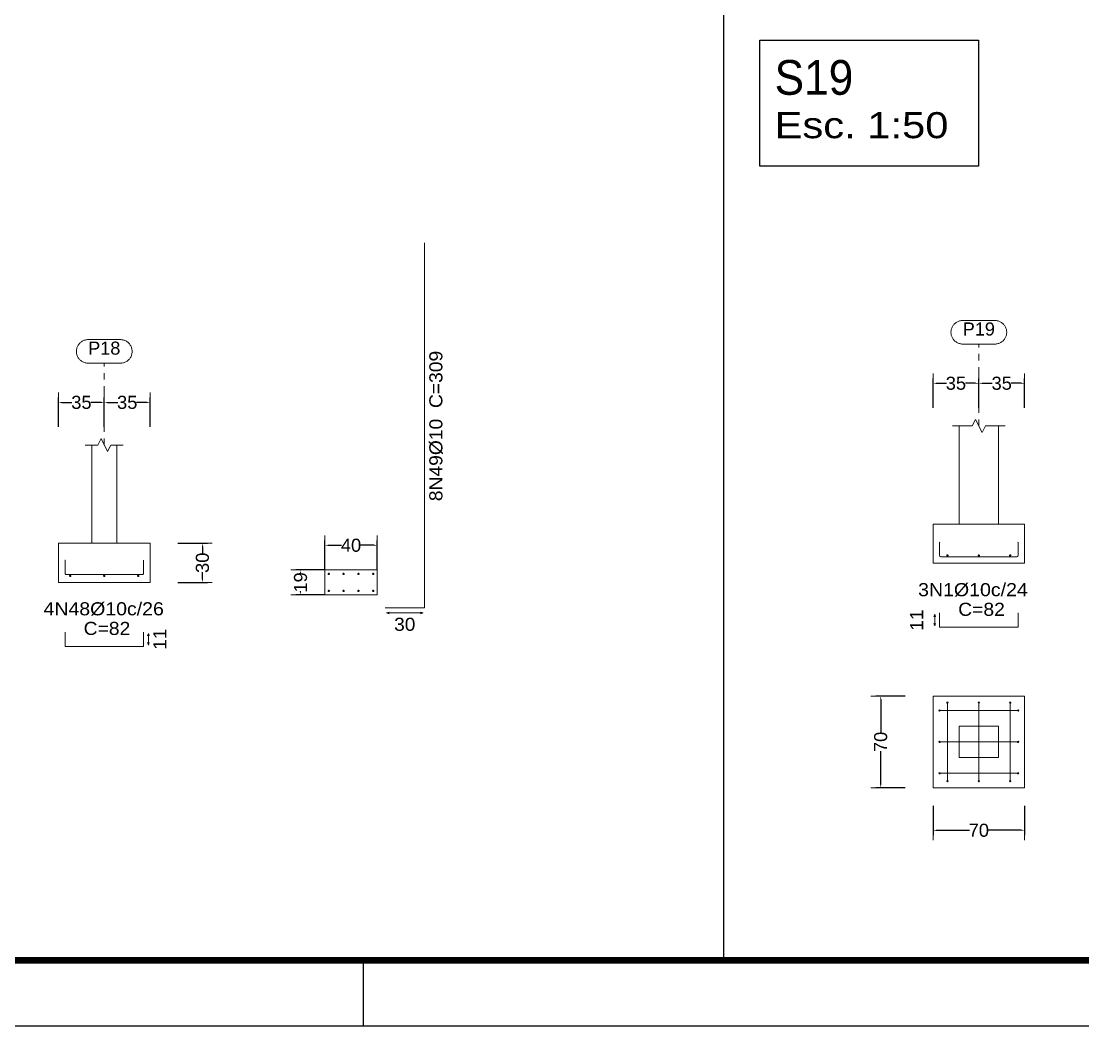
# Model space of a CAD drawing. Header units: centimetres. Extents: x 3279 to 3363.1, y -374.8 to -315.4.
# Drawn here: x 3302.37 to 3318.59, y -374.82 to -359.47 of the extents above; entities that cross this region are included whole.
import ezdxf
from ezdxf.enums import TextEntityAlignment as Align

# ---------------------------------------------------------------- set-up
doc = ezdxf.new("R2010")
doc.units = ezdxf.units.CM
doc.linetypes.add('CYPE_PUNTO', pattern=[0.075, 0, -0.075])
for name, color, linetype, lineweight in [('ARM_LONGITUDINAL_Ø10', 33, 'Continuous', 9), ('ELE_REF_REF_ESCALA', 3, 'Continuous', 9), ('FUN_COTAS', 8, 'Continuous', 0), ('FUN_GEOMETRIA', 7, 'Continuous', 0), ('FUN_TXT_ARMADURAS', 8, 'Continuous', 0)]:
    doc.layers.add(name, color=color, linetype=linetype, lineweight=lineweight)
doc.layers.add('ARQ-FOLHA', color=7, linetype='Continuous')
doc.layers.add('COTA CYPE', color=31, linetype='Continuous')
doc.styles.add('ARIAL', font='arial.ttf')
doc.styles.add('CYPETXT', font='arial.ttf', dxfattribs={"height": 0.2})
doc.dimstyles.new('cype_arrow', dxfattribs={"dimtxt": 0.2, "dimasz": 0.05, "dimexe": 0.075, "dimexo": 0.075, "dimgap": 0, "dimtad": 0, "dimdec": 4, "dimzin": 0, "dimdsep": 46, "dimtxsty": 'ARIAL', "dimcen": 0.09, "dimadec": 0, "dimazin": 0, "dimtfac": 1, "dimtdec": 4, "dimtofl": 0, "dimtmove": 2, "dimatfit": 3, "dimfxl": 1, "dimtolj": 1, "dimtzin": 0, "dimarcsym": 0})

# ---------------------------------------------------------------- blocks, each defined once
blk = doc.blocks.new('*D426')
at = {"layer": 'Defpoints', "color": 0, "transparency": 16777216}
for p in [(3303.638, -365.292), (3302.938, -365.742), (3303.638, -365.742)]:
    blk.add_point(p, dxfattribs=at)
at = {"layer": 'FUN_COTAS', "color": 0, "lineweight": -2, "transparency": 16777216}
for p, q in [((3302.938, -365.667), (3302.938, -365.217)), ((3303.638, -365.667), (3303.638, -365.217)), ((3302.988, -365.292), (3303.144, -365.292)), ((3303.588, -365.292), (3303.431, -365.292))]:
    blk.add_line(p, q, dxfattribs=at)
at = {"layer": 'FUN_COTAS', "color": 0, "transparency": 16777216}
for points in [[(3302.988, -365.284), (3302.988, -365.301), (3302.938, -365.292)], [(3303.588, -365.284), (3303.588, -365.301), (3303.638, -365.292)]]:
    blk.add_solid(points, dxfattribs=at)
at = {"layer": 'FUN_COTAS', "color": 0, "transparency": 16777216, "insert": (3303.288, -365.292), "char_height": 0.2, "attachment_point": 5, "style": 'ARIAL'}
blk.add_mtext('\\A1;35', dxfattribs=at)
blk = doc.blocks.new('*D427')
at = {"layer": 'Defpoints', "color": 0, "transparency": 16777216}
for p in [(3304.338, -365.292), (3303.638, -365.742), (3304.338, -365.742)]:
    blk.add_point(p, dxfattribs=at)
at = {"layer": 'FUN_COTAS', "color": 0, "lineweight": -2, "transparency": 16777216}
for p, q in [((3303.638, -365.667), (3303.638, -365.217)), ((3304.338, -365.667), (3304.338, -365.217)), ((3303.688, -365.292), (3303.844, -365.292)), ((3304.288, -365.292), (3304.131, -365.292))]:
    blk.add_line(p, q, dxfattribs=at)
at = {"layer": 'FUN_COTAS', "color": 0, "transparency": 16777216}
for points in [[(3303.688, -365.284), (3303.688, -365.301), (3303.638, -365.292)], [(3304.288, -365.284), (3304.288, -365.301), (3304.338, -365.292)]]:
    blk.add_solid(points, dxfattribs=at)
at = {"layer": 'FUN_COTAS', "color": 0, "transparency": 16777216, "insert": (3303.988, -365.292), "char_height": 0.2, "attachment_point": 5, "style": 'ARIAL'}
blk.add_mtext('\\A1;35', dxfattribs=at)
blk = doc.blocks.new('*D428')
at = {"layer": 'Defpoints', "color": 0, "transparency": 16777216}
for p in [(3304.688, -367.443), (3305.138, -367.443), (3304.688, -368.043)]:
    blk.add_point(p, dxfattribs=at)
at = {"layer": 'FUN_COTAS', "color": 0, "lineweight": -2, "transparency": 16777216}
for p, q in [((3304.763, -367.443), (3305.213, -367.443)), ((3305.138, -367.493), (3305.138, -367.6)), ((3305.138, -367.993), (3305.138, -367.886)), ((3304.763, -368.043), (3305.213, -368.043))]:
    blk.add_line(p, q, dxfattribs=at)
at = {"layer": 'FUN_COTAS', "color": 0, "transparency": 16777216}
for points in [[(3305.129, -367.493), (3305.146, -367.493), (3305.138, -367.443)], [(3305.129, -367.993), (3305.146, -367.993), (3305.138, -368.043)]]:
    blk.add_solid(points, dxfattribs=at)
at = {"layer": 'FUN_COTAS', "color": 0, "transparency": 16777216, "insert": (3305.138, -367.743), "char_height": 0.2, "attachment_point": 5, "rotation": 90, "style": 'ARIAL'}
blk.add_mtext('\\A1;30', dxfattribs=at)
blk = doc.blocks.new('*D424')
at = {"layer": 'Defpoints', "color": 0, "transparency": 16777216}
for p in [(3307.809, -367.476), (3307.009, -367.926), (3307.809, -367.926)]:
    blk.add_point(p, dxfattribs=at)
at = {"layer": 'FUN_COTAS', "color": 0, "lineweight": -2, "transparency": 16777216}
for p, q in [((3307.009, -367.851), (3307.009, -367.401)), ((3307.059, -367.476), (3307.262, -367.476)), ((3307.759, -367.476), (3307.556, -367.476)), ((3307.809, -367.851), (3307.809, -367.401))]:
    blk.add_line(p, q, dxfattribs=at)
at = {"layer": 'FUN_COTAS', "color": 0, "transparency": 16777216}
for points in [[(3307.059, -367.467), (3307.059, -367.484), (3307.009, -367.476)], [(3307.759, -367.467), (3307.759, -367.484), (3307.809, -367.476)]]:
    blk.add_solid(points, dxfattribs=at)
at = {"layer": 'FUN_COTAS', "color": 0, "transparency": 16777216, "insert": (3307.409, -367.476), "char_height": 0.2, "attachment_point": 5, "style": 'ARIAL'}
blk.add_mtext('\\A1;40', dxfattribs=at)
blk = doc.blocks.new('*D425')
at = {"layer": 'Defpoints', "color": 0, "transparency": 16777216}
for p in [(3306.638, -367.853), (3307.088, -367.853), (3307.088, -368.233)]:
    blk.add_point(p, dxfattribs=at)
at = {"layer": 'FUN_COTAS', "color": 0, "lineweight": -2, "transparency": 16777216}
for p, q in [((3307.013, -367.853), (3306.563, -367.853)), ((3306.638, -367.903), (3306.638, -367.909)), ((3307.013, -368.233), (3306.563, -368.233)), ((3306.638, -368.183), (3306.638, -368.177))]:
    blk.add_line(p, q, dxfattribs=at)
at = {"layer": 'FUN_COTAS', "color": 0, "transparency": 16777216}
for points in [[(3306.629, -367.903), (3306.646, -367.903), (3306.638, -367.853)], [(3306.629, -368.183), (3306.646, -368.183), (3306.638, -368.233)]]:
    blk.add_solid(points, dxfattribs=at)
at = {"layer": 'FUN_COTAS', "color": 0, "transparency": 16777216, "insert": (3306.638, -368.043), "char_height": 0.2, "attachment_point": 5, "rotation": 90, "style": 'ARIAL'}
blk.add_mtext('\\A1;19', dxfattribs=at)
blk = doc.blocks.new('*D429')
at = {"layer": 'Defpoints', "color": 0, "transparency": 16777216}
for p in [(3317.005, -365), (3316.305, -365.45), (3317.005, -365.45)]:
    blk.add_point(p, dxfattribs=at)
at = {"layer": 'FUN_COTAS', "color": 0, "lineweight": -2, "transparency": 16777216}
for p, q in [((3316.305, -365.375), (3316.305, -364.925)), ((3316.355, -365), (3316.511, -365)), ((3316.955, -365), (3316.799, -365)), ((3317.005, -365.375), (3317.005, -364.925))]:
    blk.add_line(p, q, dxfattribs=at)
at = {"layer": 'FUN_COTAS', "color": 0, "transparency": 16777216}
for points in [[(3316.355, -364.992), (3316.355, -365.008), (3316.305, -365)], [(3316.955, -364.992), (3316.955, -365.008), (3317.005, -365)]]:
    blk.add_solid(points, dxfattribs=at)
at = {"layer": 'FUN_COTAS', "color": 0, "transparency": 16777216, "insert": (3316.655, -365), "char_height": 0.2, "attachment_point": 5, "style": 'ARIAL'}
blk.add_mtext('\\A1;35', dxfattribs=at)
blk = doc.blocks.new('*D430')
at = {"layer": 'Defpoints', "color": 0, "transparency": 16777216}
for p in [(3317.705, -365), (3317.005, -365.45), (3317.705, -365.45)]:
    blk.add_point(p, dxfattribs=at)
at = {"layer": 'FUN_COTAS', "color": 0, "lineweight": -2, "transparency": 16777216}
for p, q in [((3317.005, -365.375), (3317.005, -364.925)), ((3317.055, -365), (3317.211, -365)), ((3317.655, -365), (3317.499, -365)), ((3317.705, -365.375), (3317.705, -364.925))]:
    blk.add_line(p, q, dxfattribs=at)
at = {"layer": 'FUN_COTAS', "color": 0, "transparency": 16777216}
for points in [[(3317.055, -364.992), (3317.055, -365.008), (3317.005, -365)], [(3317.655, -364.992), (3317.655, -365.008), (3317.705, -365)]]:
    blk.add_solid(points, dxfattribs=at)
at = {"layer": 'FUN_COTAS', "color": 0, "transparency": 16777216, "insert": (3317.355, -365), "char_height": 0.2, "attachment_point": 5, "style": 'ARIAL'}
blk.add_mtext('\\A1;35', dxfattribs=at)
blk = doc.blocks.new('*D438')
at = {"layer": 'Defpoints', "color": 0, "transparency": 16777216}
for p in [(3316.305, -371.382), (3317.705, -371.382), (3317.705, -371.832)]:
    blk.add_point(p, dxfattribs=at)
at = {"layer": 'FUN_COTAS', "color": 0, "lineweight": -2, "transparency": 16777216}
for p, q in [((3316.305, -371.457), (3316.305, -371.907)), ((3317.705, -371.457), (3317.705, -371.907)), ((3316.355, -371.832), (3316.863, -371.832)), ((3317.655, -371.832), (3317.147, -371.832))]:
    blk.add_line(p, q, dxfattribs=at)
at = {"layer": 'FUN_COTAS', "color": 0, "transparency": 16777216}
for points in [[(3316.355, -371.824), (3316.355, -371.84), (3316.305, -371.832)], [(3317.655, -371.824), (3317.655, -371.84), (3317.705, -371.832)]]:
    blk.add_solid(points, dxfattribs=at)
at = {"layer": 'FUN_COTAS', "color": 0, "transparency": 16777216, "insert": (3317.005, -371.832), "char_height": 0.2, "attachment_point": 5, "style": 'ARIAL'}
blk.add_mtext('\\A1;70', dxfattribs=at)
blk = doc.blocks.new('*D439')
at = {"layer": 'Defpoints', "color": 0, "transparency": 16777216}
for p in [(3315.505, -369.781), (3315.955, -369.781), (3315.955, -371.181)]:
    blk.add_point(p, dxfattribs=at)
at = {"layer": 'FUN_COTAS', "color": 0, "lineweight": -2, "transparency": 16777216}
for p, q in [((3315.88, -369.781), (3315.43, -369.781)), ((3315.505, -369.831), (3315.505, -370.339)), ((3315.505, -371.131), (3315.505, -370.623)), ((3315.88, -371.181), (3315.43, -371.181))]:
    blk.add_line(p, q, dxfattribs=at)
at = {"layer": 'FUN_COTAS', "color": 0, "transparency": 16777216}
for points in [[(3315.497, -369.831), (3315.514, -369.831), (3315.505, -369.781)], [(3315.497, -371.131), (3315.514, -371.131), (3315.505, -371.181)]]:
    blk.add_solid(points, dxfattribs=at)
at = {"layer": 'FUN_COTAS', "color": 0, "transparency": 16777216, "insert": (3315.505, -370.481), "char_height": 0.2, "attachment_point": 5, "rotation": 90, "style": 'ARIAL'}
blk.add_mtext('\\A1;70', dxfattribs=at)
blk = doc.blocks.new('FOLHA A1')
at = {"layer": 'ARQ-FOLHA'}
for p, q in [((286, -594), (286, -584)), ((0, -594), (841, -594))]:
    blk.add_line(p, q, dxfattribs=at)
at = {"layer": 'ARQ-FOLHA', "const_width": 1}
blk.add_lwpolyline([(25, -10), (25, -584), (831, -584), (831, -10), (25, -10)], dxfattribs=at)

msp = doc.modelspace()

# ---------------------------------------------------------------- hatches: boundary and pattern name
at = {"layer": 'ARM_LONGITUDINAL_Ø10'}
h = msp.add_hatch(color=256, dxfattribs=at)
edge = h.paths.add_edge_path()
edge.add_arc((3316.4053, -367.43095), 0.0016, 0, 360)
h = msp.add_hatch(color=256, dxfattribs=at)
edge = h.paths.add_edge_path()
edge.add_arc((3317.6053, -367.43095), 0.0016, 0, 360)
h = msp.add_hatch(color=256, dxfattribs=at)
edge = h.paths.add_edge_path()
edge.add_arc((3303.03752, -367.70322), 0.0016, 0, 360)
h = msp.add_hatch(color=256, dxfattribs=at)
edge = h.paths.add_edge_path()
edge.add_arc((3304.23752, -367.70322), 0.0016, 0, 360)
h = msp.add_hatch(color=256, dxfattribs=at)
edge = h.paths.add_edge_path()
edge.add_arc((3316.5253, -369.88095), 0.0016, 0, 360)
h = msp.add_hatch(color=256, dxfattribs=at)
edge = h.paths.add_edge_path()
edge.add_arc((3317.0053, -369.88095), 0.0016, 0, 360)
h = msp.add_hatch(color=256, dxfattribs=at)
edge = h.paths.add_edge_path()
edge.add_arc((3317.4853, -369.88095), 0.0016, 0, 360)
h = msp.add_hatch(color=256, dxfattribs=at)
edge = h.paths.add_edge_path()
edge.add_arc((3316.4053, -370.00095), 0.0016, 0, 360)
h = msp.add_hatch(color=256, dxfattribs=at)
edge = h.paths.add_edge_path()
edge.add_arc((3317.6053, -370.00095), 0.0016, 0, 360)
h = msp.add_hatch(color=256, dxfattribs=at)
edge = h.paths.add_edge_path()
edge.add_arc((3316.4053, -370.48095), 0.0016, 0, 360)
h = msp.add_hatch(color=256, dxfattribs=at)
edge = h.paths.add_edge_path()
edge.add_arc((3317.6053, -370.48095), 0.0016, 0, 360)
h = msp.add_hatch(color=256, dxfattribs=at)
edge = h.paths.add_edge_path()
edge.add_arc((3316.4053, -370.96095), 0.0016, 0, 360)
h = msp.add_hatch(color=256, dxfattribs=at)
edge = h.paths.add_edge_path()
edge.add_arc((3316.5253, -371.08095), 0.0016, 0, 360)
h = msp.add_hatch(color=256, dxfattribs=at)
edge = h.paths.add_edge_path()
edge.add_arc((3317.0053, -371.08095), 0.0016, 0, 360)
h = msp.add_hatch(color=256, dxfattribs=at)
edge = h.paths.add_edge_path()
edge.add_arc((3317.4853, -371.08095), 0.0016, 0, 360)
h = msp.add_hatch(color=256, dxfattribs=at)
edge = h.paths.add_edge_path()
edge.add_arc((3317.6053, -370.96095), 0.0016, 0, 360)

# ---------------------------------------------------------------- linework, layer by layer
msp.add_line((3313.10348, -345.11919), (3313.10348, -373.81919))
for p, q in [((3316.5103, -367.63095), (3316.5403, -367.63095)), ((3316.5253, -367.64595), (3316.5253, -367.61595)), ((3316.9903, -367.63095), (3317.0203, -367.63095)), ((3317.0053, -367.64595), (3317.0053, -367.61595)), ((3317.4703, -367.63095), (3317.5003, -367.63095)), ((3317.4853, -367.64595), (3317.4853, -367.61595)), ((3303.10252, -367.94322), (3303.13252, -367.94322)), ((3303.11752, -367.95822), (3303.11752, -367.92822)), ((3303.62252, -367.94322), (3303.65252, -367.94322)), ((3303.63752, -367.95822), (3303.63752, -367.92822)), ((3304.14252, -367.94322), (3304.17252, -367.94322)), ((3304.15752, -367.95822), (3304.15752, -367.92822)), ((3307.05377, -367.91322), (3307.08377, -367.91322)), ((3307.05377, -367.91322), (3307.08377, -367.91322)), ((3307.06877, -367.92822), (3307.06877, -367.89822)), ((3307.06877, -367.92822), (3307.06877, -367.89822)), ((3307.28044, -367.91322), (3307.31044, -367.91322)), ((3307.28044, -367.91322), (3307.31044, -367.91322)), ((3307.29544, -367.92822), (3307.29544, -367.89822)), ((3307.29544, -367.92822), (3307.29544, -367.89822)), ((3307.5071, -367.91322), (3307.5371, -367.91322)), ((3307.5071, -367.91322), (3307.5371, -367.91322)), ((3307.5221, -367.92822), (3307.5221, -367.89822)), ((3307.5221, -367.92822), (3307.5221, -367.89822)), ((3307.73377, -367.91322), (3307.76377, -367.91322)), ((3307.73377, -367.91322), (3307.76377, -367.91322)), ((3307.74877, -367.92822), (3307.74877, -367.89822)), ((3307.74877, -367.92822), (3307.74877, -367.89822)), ((3307.06877, -368.18822), (3307.06877, -368.15822)), ((3307.06877, -368.18822), (3307.06877, -368.15822)), ((3307.29544, -368.18822), (3307.29544, -368.15822)), ((3307.29544, -368.18822), (3307.29544, -368.15822)), ((3307.5221, -368.18822), (3307.5221, -368.15822)), ((3307.5221, -368.18822), (3307.5221, -368.15822)), ((3307.74877, -368.18822), (3307.74877, -368.15822)), ((3307.74877, -368.18822), (3307.74877, -368.15822)), ((3307.05377, -368.17322), (3307.08377, -368.17322)), ((3307.05377, -368.17322), (3307.08377, -368.17322)), ((3307.28044, -368.17322), (3307.31044, -368.17322)), ((3307.28044, -368.17322), (3307.31044, -368.17322)), ((3307.5071, -368.17322), (3307.5371, -368.17322)), ((3307.5071, -368.17322), (3307.5371, -368.17322)), ((3307.73377, -368.17322), (3307.76377, -368.17322)), ((3307.73377, -368.17322), (3307.76377, -368.17322))]:
    msp.add_line(p, q, dxfattribs=at)
for points in [[(3307.93077, -368.43322), (3308.53077, -368.43322), (3308.53077, -362.85322)], [(3316.4053, -367.43095), (3316.4053, -367.63095), (3316.40798, -367.64095), (3316.4153, -367.64827), (3316.4253, -367.65095), (3317.5853, -367.65095), (3317.5953, -367.64827), (3317.60262, -367.64095), (3317.6053, -367.63095), (3317.6053, -367.43095)], [(3304.23752, -367.70322), (3304.23752, -367.90322), (3304.23484, -367.91322), (3304.22752, -367.92054), (3304.21752, -367.92322), (3303.05752, -367.92322), (3303.04752, -367.92054), (3303.0402, -367.91322), (3303.03752, -367.90322), (3303.03752, -367.70322)], [(3316.4053, -368.50895), (3316.4053, -368.72895), (3317.6053, -368.72895), (3317.6053, -368.50895)], [(3304.23752, -368.80122), (3304.23752, -369.02122), (3303.03752, -369.02122), (3303.03752, -368.80122)], [(3316.5253, -371.08095), (3316.5253, -371.07827), (3316.5253, -371.07095), (3316.5253, -371.06095), (3316.5253, -369.90095), (3316.5253, -369.89095), (3316.5253, -369.88363), (3316.5253, -369.88095)], [(3317.0053, -371.08095), (3317.0053, -371.07827), (3317.0053, -371.07095), (3317.0053, -371.06095), (3317.0053, -369.90095), (3317.0053, -369.89095), (3317.0053, -369.88363), (3317.0053, -369.88095)], [(3317.4853, -371.08095), (3317.4853, -371.07827), (3317.4853, -371.07095), (3317.4853, -371.06095), (3317.4853, -369.90095), (3317.4853, -369.89095), (3317.4853, -369.88363), (3317.4853, -369.88095)], [(3316.4053, -370.00095), (3316.40798, -370.00095), (3316.4153, -370.00095), (3316.4253, -370.00095), (3317.5853, -370.00095), (3317.5953, -370.00095), (3317.60262, -370.00095), (3317.6053, -370.00095)], [(3316.4053, -370.48095), (3316.40798, -370.48095), (3316.4153, -370.48095), (3316.4253, -370.48095), (3317.5853, -370.48095), (3317.5953, -370.48095), (3317.60262, -370.48095), (3317.6053, -370.48095)], [(3316.4053, -370.96095), (3316.40798, -370.96095), (3316.4153, -370.96095), (3316.4253, -370.96095), (3317.5853, -370.96095), (3317.5953, -370.96095), (3317.60262, -370.96095), (3317.6053, -370.96095)]]:
    msp.add_lwpolyline(points, dxfattribs=at)
for centre, radius in [((3316.4053, -367.43095), 0.0016), ((3317.6053, -367.43095), 0.0016), ((3316.5253, -367.63095), 0.01), ((3317.0053, -367.63095), 0.01), ((3317.4853, -367.63095), 0.01), ((3303.03752, -367.70322), 0.0016), ((3304.23752, -367.70322), 0.0016), ((3303.11752, -367.94322), 0.01), ((3303.63752, -367.94322), 0.01), ((3304.15752, -367.94322), 0.01), ((3307.06877, -367.91322), 0.01), ((3307.06877, -367.91322), 0.01), ((3307.29544, -367.91322), 0.01), ((3307.29544, -367.91322), 0.01), ((3307.5221, -367.91322), 0.01), ((3307.5221, -367.91322), 0.01), ((3307.74877, -367.91322), 0.01), ((3307.74877, -367.91322), 0.01), ((3307.06877, -368.17322), 0.01), ((3307.06877, -368.17322), 0.01), ((3307.29544, -368.17322), 0.01), ((3307.29544, -368.17322), 0.01), ((3307.5221, -368.17322), 0.01), ((3307.5221, -368.17322), 0.01), ((3307.74877, -368.17322), 0.01), ((3307.74877, -368.17322), 0.01), ((3316.5253, -369.88095), 0.01), ((3316.5253, -369.88095), 0.0016), ((3317.0053, -369.88095), 0.01), ((3317.0053, -369.88095), 0.0016), ((3317.4853, -369.88095), 0.01), ((3317.4853, -369.88095), 0.0016), ((3316.4053, -370.00095), 0.01), ((3316.4053, -370.00095), 0.0016), ((3317.6053, -370.00095), 0.01), ((3317.6053, -370.00095), 0.0016), ((3316.4053, -370.48095), 0.01), ((3316.4053, -370.48095), 0.0016), ((3317.6053, -370.48095), 0.01), ((3317.6053, -370.48095), 0.0016), ((3316.4053, -370.96095), 0.01), ((3316.4053, -370.96095), 0.0016), ((3316.5253, -371.08095), 0.01), ((3316.5253, -371.08095), 0.0016), ((3317.0053, -371.08095), 0.01), ((3317.0053, -371.08095), 0.0016), ((3317.4853, -371.08095), 0.01), ((3317.4853, -371.08095), 0.0016), ((3317.6053, -370.96095), 0.01), ((3317.6053, -370.96095), 0.0016)]:
    msp.add_circle(centre, radius, dxfattribs=at)
at = {"layer": 'COTA CYPE'}
msp.add_lwpolyline([(3313.65987, -359.75707), (3316.998, -359.75707), (3316.998, -361.6823), (3313.65987, -361.6823)], close=True, dxfattribs=at)
at = {"layer": 'FUN_COTAS', "linetype": 'CYPE_PUNTO'}
for p, q in [((3317.0053, -365.65095), (3317.0053, -364.39995)), ((3303.63752, -365.94322), (3303.63752, -364.69222))]:
    msp.add_line(p, q, dxfattribs=at)
at = {"layer": 'FUN_COTAS'}
for p, q in [((3316.3053, -365.14995), (3316.3053, -364.84995)), ((3317.0053, -365.14995), (3317.0053, -364.84995)), ((3317.0053, -365.14995), (3317.0053, -364.84995)), ((3317.7053, -365.14995), (3317.7053, -364.84995)), ((3302.93752, -365.44222), (3302.93752, -365.14222)), ((3303.63752, -365.44222), (3303.63752, -365.14222)), ((3303.63752, -365.44222), (3303.63752, -365.14222)), ((3304.33752, -365.44222), (3304.33752, -365.14222)), ((3307.00877, -367.62572), (3307.00877, -367.32572)), ((3307.80877, -367.62572), (3307.80877, -367.32572)), ((3304.98752, -367.44322), (3305.28752, -367.44322)), ((3306.48752, -367.85322), (3306.78752, -367.85322)), ((3304.98752, -368.04322), (3305.28752, -368.04322)), ((3306.48752, -368.23322), (3306.78752, -368.23322)), ((3315.3553, -369.78095), (3315.6553, -369.78095)), ((3315.3553, -371.18095), (3315.6553, -371.18095)), ((3316.3053, -371.98195), (3316.3053, -371.68195)), ((3317.7053, -371.98195), (3317.7053, -371.68195))]:
    msp.add_line(p, q, dxfattribs=at)
for points in [[(3317.2513, -364.03995), (3317.26332, -364.04035), (3317.27529, -364.04156), (3317.28715, -364.04356), (3317.29886, -364.04634), (3317.31035, -364.04991), (3317.32157, -364.05423), (3317.33248, -364.0593), (3317.34303, -364.06508), (3317.35317, -364.07155), (3317.36286, -364.07869), (3317.37204, -364.08645), (3317.38069, -364.09481), (3317.38876, -364.10374), (3317.39621, -364.11318), (3317.40302, -364.12309), (3317.40915, -364.13344), (3317.41458, -364.14418), (3317.41927, -364.15526), (3317.42322, -364.16662), (3317.4264, -364.17822), (3317.42879, -364.19001), (3317.4304, -364.20193), (3317.4312, -364.21393), (3317.4312, -364.22596), (3317.4304, -364.23797), (3317.42879, -364.24989), (3317.4264, -364.26168), (3317.42322, -364.27328), (3317.41927, -364.28464), (3317.41458, -364.29572), (3317.40915, -364.30645), (3317.40302, -364.3168), (3317.39621, -364.32672), (3317.38876, -364.33616), (3317.38069, -364.34508), (3317.37204, -364.35345), (3317.36286, -364.36121), (3317.35317, -364.36835), (3317.34303, -364.37482), (3317.33248, -364.3806), (3317.32157, -364.38567), (3317.31035, -364.38999), (3317.29886, -364.39355), (3317.28715, -364.39634), (3317.27529, -364.39834), (3317.26332, -364.39955), (3317.2513, -364.39995), (3316.7593, -364.39995), (3316.74728, -364.39955), (3316.73531, -364.39834), (3316.72345, -364.39634), (3316.71175, -364.39355), (3316.70026, -364.38999), (3316.68903, -364.38567), (3316.67812, -364.3806), (3316.66757, -364.37482), (3316.65743, -364.36835), (3316.64775, -364.36121), (3316.63856, -364.35345), (3316.62991, -364.34508), (3316.62184, -364.33616), (3316.61439, -364.32672), (3316.60758, -364.3168), (3316.60145, -364.30645), (3316.59602, -364.29572), (3316.59133, -364.28464), (3316.58738, -364.27328), (3316.5842, -364.26168), (3316.58181, -364.24989), (3316.5802, -364.23797), (3316.5794, -364.22596), (3316.5794, -364.21393), (3316.5802, -364.20193), (3316.58181, -364.19001), (3316.5842, -364.17822), (3316.58738, -364.16662), (3316.59133, -364.15526), (3316.59602, -364.14418), (3316.60145, -364.13344), (3316.60758, -364.12309), (3316.61439, -364.11318), (3316.62184, -364.10374), (3316.62991, -364.09481), (3316.63856, -364.08645), (3316.64775, -364.07869), (3316.65743, -364.07155), (3316.66757, -364.06508), (3316.67812, -364.0593), (3316.68903, -364.05423), (3316.70026, -364.04991), (3316.71175, -364.04634), (3316.72345, -364.04356), (3316.73531, -364.04156), (3316.74728, -364.04035), (3316.7593, -364.03995), (3317.2513, -364.03995)], [(3303.88352, -364.33222), (3303.89554, -364.33262), (3303.90751, -364.33383), (3303.91937, -364.33583), (3303.93108, -364.33862), (3303.94256, -364.34218), (3303.95379, -364.34651), (3303.9647, -364.35157), (3303.97525, -364.35735), (3303.98539, -364.36382), (3303.99508, -364.37096), (3304.00426, -364.37872), (3304.01291, -364.38709), (3304.02098, -364.39601), (3304.02843, -364.40545), (3304.03524, -364.41537), (3304.04137, -364.42572), (3304.0468, -364.43645), (3304.05149, -364.44753), (3304.05544, -364.45889), (3304.05862, -364.47049), (3304.06101, -364.48228), (3304.06262, -364.4942), (3304.06342, -364.50621), (3304.06342, -364.51824), (3304.06262, -364.53024), (3304.06101, -364.54216), (3304.05862, -364.55395), (3304.05544, -364.56555), (3304.05149, -364.57692), (3304.0468, -364.58799), (3304.04137, -364.59873), (3304.03524, -364.60908), (3304.02843, -364.61899), (3304.02098, -364.62844), (3304.01291, -364.63736), (3304.00426, -364.64572), (3303.99508, -364.65349), (3303.98539, -364.66062), (3303.97525, -364.66709), (3303.9647, -364.67288), (3303.95379, -364.67794), (3303.94256, -364.68226), (3303.93108, -364.68583), (3303.91937, -364.68862), (3303.90751, -364.69062), (3303.89554, -364.69182), (3303.88352, -364.69222), (3303.39152, -364.69222), (3303.3795, -364.69182), (3303.36753, -364.69062), (3303.35567, -364.68862), (3303.34397, -364.68583), (3303.33248, -364.68226), (3303.32125, -364.67794), (3303.31034, -364.67288), (3303.29979, -364.66709), (3303.28965, -364.66062), (3303.27997, -364.65349), (3303.27078, -364.64572), (3303.26213, -364.63736), (3303.25406, -364.62844), (3303.24661, -364.61899), (3303.2398, -364.60908), (3303.23367, -364.59873), (3303.22824, -364.58799), (3303.22355, -364.57692), (3303.2196, -364.56555), (3303.21642, -364.55395), (3303.21403, -364.54216), (3303.21242, -364.53024), (3303.21162, -364.51824), (3303.21162, -364.50621), (3303.21242, -364.4942), (3303.21403, -364.48228), (3303.21642, -364.47049), (3303.2196, -364.45889), (3303.22355, -364.44753), (3303.22824, -364.43645), (3303.23367, -364.42572), (3303.2398, -364.41537), (3303.24661, -364.40545), (3303.25406, -364.39601), (3303.26213, -364.38709), (3303.27078, -364.37872), (3303.27997, -364.37096), (3303.28965, -364.36382), (3303.29979, -364.35735), (3303.31034, -364.35157), (3303.32125, -364.34651), (3303.33248, -364.34218), (3303.34397, -364.33862), (3303.35567, -364.33583), (3303.36753, -364.33383), (3303.3795, -364.33262), (3303.39152, -364.33222), (3303.88352, -364.33222)]]:
    msp.add_lwpolyline(points, close=True, dxfattribs=at)
at = {"layer": 'FUN_GEOMETRIA'}
for p, q in [((3316.7053, -365.65095), (3316.7053, -367.15095)), ((3317.3053, -367.15095), (3317.3053, -365.65095)), ((3303.44752, -367.44322), (3303.44752, -365.94322)), ((3303.82752, -367.44322), (3303.82752, -365.94322)), ((3316.3053, -367.15095), (3317.7053, -367.15095)), ((3316.3053, -367.15095), (3316.3053, -367.75095)), ((3317.3053, -367.15095), (3316.7053, -367.15095)), ((3317.7053, -367.75095), (3317.7053, -367.15095)), ((3302.93752, -367.44322), (3304.33752, -367.44322)), ((3302.93752, -368.04322), (3302.93752, -367.44322)), ((3303.82752, -367.44322), (3303.44752, -367.44322)), ((3304.33752, -368.04322), (3304.33752, -367.44322)), ((3317.7053, -367.75095), (3316.3053, -367.75095)), ((3304.33752, -368.04322), (3302.93752, -368.04322))]:
    msp.add_line(p, q, dxfattribs=at)
for points in [[(3316.6053, -365.65095), (3316.9053, -365.65095), (3316.9553, -365.55095), (3317.0553, -365.75095), (3317.1053, -365.65095), (3317.4053, -365.65095)], [(3303.34752, -365.94322), (3303.53752, -365.94322), (3303.58752, -365.84322), (3303.68752, -366.04322), (3303.73752, -365.94322), (3303.92752, -365.94322)]]:
    msp.add_lwpolyline(points, dxfattribs=at)
for points in [[(3307.00877, -368.23322), (3307.80877, -368.23322), (3307.80877, -367.85322), (3307.00877, -367.85322), (3307.00877, -368.23322)], [(3316.3053, -371.18095), (3317.7053, -371.18095), (3317.7053, -369.78095), (3316.3053, -369.78095), (3316.3053, -371.18095)], [(3316.7053, -370.72095), (3317.3053, -370.72095), (3317.3053, -370.24095), (3316.7053, -370.24095), (3316.7053, -370.72095)]]:
    msp.add_lwpolyline(points, close=True, dxfattribs=at)
at = {"layer": 'FUN_TXT_ARMADURAS'}
for p, q in [((3307.99097, -368.49572), (3307.95097, -368.50822)), ((3307.99097, -368.52072), (3307.95097, -368.50822)), ((3307.95097, -368.50822), (3308.51057, -368.50822)), ((3308.47057, -368.49572), (3308.51057, -368.50822)), ((3308.47057, -368.52072), (3308.51057, -368.50822)), ((3316.3178, -368.56915), (3316.3303, -368.52915)), ((3316.3428, -368.56915), (3316.3303, -368.52915)), ((3316.3303, -368.52915), (3316.3303, -368.70875)), ((3316.3178, -368.66875), (3316.3303, -368.70875)), ((3316.3428, -368.66875), (3316.3303, -368.70875)), ((3304.30002, -368.86142), (3304.31252, -368.82142)), ((3304.30002, -368.96102), (3304.31252, -369.00102)), ((3304.32502, -368.86142), (3304.31252, -368.82142)), ((3304.31252, -368.82142), (3304.31252, -369.00102)), ((3304.32502, -368.96102), (3304.31252, -369.00102))]:
    msp.add_line(p, q, dxfattribs=at)

# ---------------------------------------------------------------- block references
at = {"layer": 'ARQ-FOLHA', "xscale": 0.1, "yscale": 0.1, "zscale": 0.1}
msp.add_blockref('FOLHA A1', (3279.00009, -315.41919), dxfattribs=at)

# ---------------------------------------------------------------- texts
at = {"layer": 'COTA CYPE', "style": 'CYPETXT', "width": 0.911221}
msp.add_text('S19', height=0.530774, dxfattribs=at).set_placement((3313.88369, -360.59012), (3315.08589, -360.59012), align=Align.FIT)
at = {"layer": 'ELE_REF_REF_ESCALA', "style": 'CYPETXT', "width": 1.145881}
msp.add_text('Esc. 1:50', height=0.39808, dxfattribs=at).set_placement((3313.88369, -361.25359), (3316.54033, -361.25359), align=Align.FIT)
at = {"layer": 'FUN_COTAS', "style": 'CYPETXT', "width": 0.989671}
for s, p, p2 in [('P19', (3316.7593, -364.26995), (3317.2513, -364.26995)), ('P18', (3303.39152, -364.56222), (3303.88352, -364.56222))]:
    msp.add_text(s, height=0.2, dxfattribs=at).set_placement(p, p2, align=Align.FIT)
at = {"layer": 'FUN_TXT_ARMADURAS', "style": 'CYPETXT'}
for s, width, p, p2 in [('8N49%%c10  C=309', 1.052969, (3308.80577, -366.80122), (3308.80577, -364.50322)), ('11', 1.042546, (3316.1553, -368.78095), (3316.1553, -368.45695)), ('11', 1.042546, (3304.58752, -369.07322), (3304.58752, -368.74922))]:
    msp.add_text(s, height=0.2, rotation=90, dxfattribs=dict(at, width=width)).set_placement(p, p2, align=Align.FIT)
for s, width, p, p2 in [('3N1%%c10c/24', 1.068998, (3316.0768, -368.25395), (3317.7538, -368.25395)), ('4N48%%c10c/26', 1.066614, (3302.70902, -368.54622), (3304.54802, -368.54622)), (' C=82', 1.055297, (3316.6078, -368.55395), (3317.4028, -368.55395)), (' C=82', 1.055297, (3303.24002, -368.84622), (3304.03502, -368.84622)), ('30', 1.042546, (3308.06877, -368.78322), (3308.39277, -368.78322))]:
    msp.add_text(s, height=0.2, dxfattribs=dict(at, width=width)).set_placement(p, p2, align=Align.FIT)

# ---------------------------------------------------------------- dimensions: what is measured, and where the dimension line sits
at = {"layer": 'FUN_COTAS'}
for p1, p2, distance, text, picture, middle in [((3316.3053, -365.44995), (3317.0053, -365.44995), 0.45, '35', '*D429', (3316.6553, -364.99995)), ((3317.0053, -365.44995), (3317.7053, -365.44995), 0.45, '35', '*D430', (3317.3553, -364.99995)), ((3302.93752, -365.74222), (3303.63752, -365.74222), 0.45, '35', '*D426', (3303.28752, -365.29222)), ((3303.63752, -365.74222), (3304.33752, -365.74222), 0.45, '35', '*D427', (3303.98752, -365.29222)), ((3307.00877, -367.92572), (3307.80877, -367.92572), 0.45, '40', '*D424', (3307.40877, -367.47572)), ((3304.68752, -368.04322), (3304.68752, -367.44322), -0.45, '30', '*D428', (3305.13752, -367.74322)), ((3307.08752, -368.23322), (3307.08752, -367.85322), 0.45, '19', '*D425', (3306.63752, -368.04322)), ((3315.9553, -371.18095), (3315.9553, -369.78095), 0.45, '70', '*D439', (3315.5053, -370.48095)), ((3316.3053, -371.38195), (3317.7053, -371.38195), -0.45, '70', '*D438', (3317.0053, -371.83195))]:
    dim = msp.add_aligned_dim(p1=p1, p2=p2, distance=distance, text=text, dimstyle='cype_arrow', dxfattribs=at)
    dim.commit()
    dim.dimension.update_dxf_attribs({"geometry": picture, "text_midpoint": middle})

doc.saveas('drawing.dxf')
